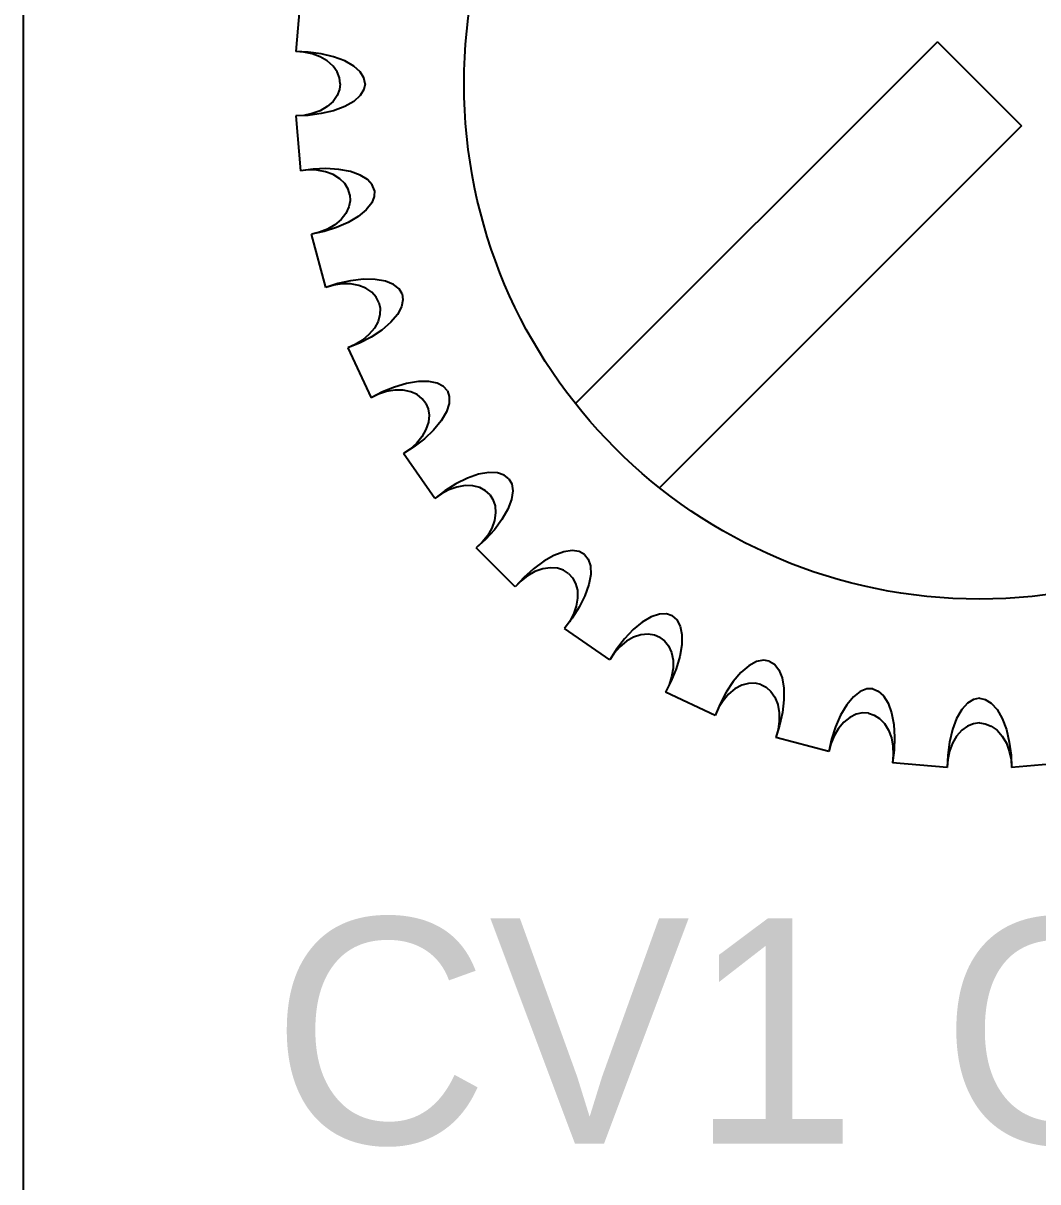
# Model space of a CAD drawing. Extents: x -1423 to 1501, y 0 to 128.
# Drawn here: x 0 to 10.24, y 75.92 to 87.61 of the extents above; entities that cross this region are included whole.
import ezdxf

# ---------------------------------------------------------------- set-up
doc = ezdxf.new("R2010")
doc.units = 0
doc.layers.add('LAYER1', color=7, linetype='CONTINUOUS')
doc.styles.add('TEXT702666', font='txt', dxfattribs={"height": 0.2})

msp = doc.modelspace()

# ---------------------------------------------------------------- linework, layer by layer
at = {"layer": 'LAYER1', "color": 7}
msp.add_line((0, 128.5), (0, 0), dxfattribs=at)
at = {"layer": 'LAYER1', "color": 18}
for p, q in [((2.798, 87.878), (2.75, 87.325)), ((2.798, 87.878), (2.75, 87.325)), ((2.798, 87.878), (2.75, 87.325)), ((2.798, 87.878), (2.75, 87.325)), ((9.226, 87.424), (5.573, 83.772)), ((9.226, 87.424), (5.573, 83.772)), ((9.226, 87.424), (10.074, 86.576)), ((9.226, 87.424), (10.074, 86.576)), ((2.75, 86.675), (2.798, 86.122)), ((2.75, 86.675), (2.798, 86.122)), ((2.75, 86.675), (2.798, 86.122)), ((2.75, 86.675), (2.798, 86.122)), ((10.074, 86.576), (6.422, 82.923)), ((10.074, 86.576), (6.422, 82.923)), ((3.055, 84.945), (2.911, 85.482)), ((3.055, 84.945), (2.911, 85.482)), ((3.055, 84.945), (2.911, 85.482)), ((3.055, 84.945), (2.911, 85.482)), ((3.277, 84.335), (3.512, 83.831)), ((3.277, 84.335), (3.512, 83.831)), ((3.277, 84.335), (3.512, 83.831)), ((3.277, 84.335), (3.512, 83.831)), ((4.155, 82.814), (3.837, 83.269)), ((4.155, 82.814), (3.837, 83.269)), ((4.155, 82.814), (3.837, 83.269)), ((4.155, 82.814), (3.837, 83.269)), ((4.966, 81.923), (4.573, 82.316)), ((4.966, 81.923), (4.573, 82.316)), ((4.966, 81.923), (4.573, 82.316)), ((4.966, 81.923), (4.573, 82.316)), ((5.919, 81.187), (5.464, 81.505)), ((5.919, 81.187), (5.464, 81.505)), ((5.919, 81.187), (5.464, 81.505)), ((5.919, 81.187), (5.464, 81.505)), ((6.985, 80.627), (6.481, 80.862)), ((6.985, 80.627), (6.481, 80.862)), ((6.985, 80.627), (6.481, 80.862)), ((6.985, 80.627), (6.481, 80.862)), ((8.132, 80.261), (7.595, 80.405)), ((8.132, 80.261), (7.595, 80.405)), ((8.132, 80.261), (7.595, 80.405)), ((8.132, 80.261), (7.595, 80.405)), ((9.325, 80.1), (8.772, 80.148)), ((9.325, 80.1), (8.772, 80.148)), ((9.325, 80.1), (8.772, 80.148)), ((9.325, 80.1), (8.772, 80.148)), ((10.528, 80.148), (9.975, 80.1)), ((10.528, 80.148), (9.975, 80.1)), ((10.528, 80.148), (9.975, 80.1)), ((10.528, 80.148), (9.975, 80.1))]:
    msp.add_line(p, q, dxfattribs=at)
for points in [[(3.45, 87, 0), (3.438, 87.059, 0), (3.401, 87.12, 0), (3.336, 87.178, 0), (3.245, 87.23, 0), (3.133, 87.272, 0), (3.008, 87.302, 0), (2.877, 87.32, 0), (2.75, 87.325, 0)], [(3.2, 87, 0), (3.192, 87.059, 0), (3.168, 87.12, 0), (3.127, 87.178, 0), (3.068, 87.23, 0), (2.996, 87.272, 0), (2.916, 87.302, 0), (2.832, 87.32, 0), (2.75, 87.325, 0)], [(3.45, 87, 0), (3.438, 87.059, 0), (3.401, 87.12, 0), (3.336, 87.178, 0), (3.245, 87.23, 0), (3.133, 87.272, 0), (3.008, 87.302, 0), (2.877, 87.32, 0), (2.75, 87.325, 0)], [(3.2, 87, 0), (3.192, 87.059, 0), (3.168, 87.12, 0), (3.127, 87.178, 0), (3.068, 87.23, 0), (2.996, 87.272, 0), (2.916, 87.302, 0), (2.832, 87.32, 0), (2.75, 87.325, 0)], [(3.45, 87, 0), (3.438, 87.059, 0), (3.401, 87.12, 0), (3.336, 87.178, 0), (3.245, 87.23, 0), (3.133, 87.272, 0), (3.008, 87.302, 0), (2.877, 87.32, 0), (2.75, 87.325, 0)], [(3.2, 87, 0), (3.192, 87.059, 0), (3.168, 87.12, 0), (3.127, 87.178, 0), (3.068, 87.23, 0), (2.996, 87.272, 0), (2.916, 87.302, 0), (2.832, 87.32, 0), (2.75, 87.325, 0)], [(3.45, 87, 0), (3.438, 87.059, 0), (3.401, 87.12, 0), (3.336, 87.178, 0), (3.245, 87.23, 0), (3.133, 87.272, 0), (3.008, 87.302, 0), (2.877, 87.32, 0), (2.75, 87.325, 0)], [(3.2, 87, 0), (3.192, 87.059, 0), (3.168, 87.12, 0), (3.127, 87.178, 0), (3.068, 87.23, 0), (2.996, 87.272, 0), (2.916, 87.302, 0), (2.832, 87.32, 0), (2.75, 87.325, 0)], [(3.45, 87, 0), (3.438, 86.941, 0), (3.401, 86.88, 0), (3.336, 86.822, 0), (3.245, 86.77, 0), (3.133, 86.728, 0), (3.008, 86.698, 0), (2.877, 86.68, 0), (2.75, 86.675, 0)], [(3.2, 87, 0), (3.192, 86.941, 0), (3.168, 86.88, 0), (3.127, 86.822, 0), (3.068, 86.77, 0), (2.996, 86.728, 0), (2.916, 86.698, 0), (2.832, 86.68, 0), (2.75, 86.675, 0)], [(3.45, 87, 0), (3.438, 86.941, 0), (3.401, 86.88, 0), (3.336, 86.822, 0), (3.245, 86.77, 0), (3.133, 86.728, 0), (3.008, 86.698, 0), (2.877, 86.68, 0), (2.75, 86.675, 0)], [(3.2, 87, 0), (3.192, 86.941, 0), (3.168, 86.88, 0), (3.127, 86.822, 0), (3.068, 86.77, 0), (2.996, 86.728, 0), (2.916, 86.698, 0), (2.832, 86.68, 0), (2.75, 86.675, 0)], [(3.45, 87, 0), (3.438, 86.941, 0), (3.401, 86.88, 0), (3.336, 86.822, 0), (3.245, 86.77, 0), (3.133, 86.728, 0), (3.008, 86.698, 0), (2.877, 86.68, 0), (2.75, 86.675, 0)], [(3.2, 87, 0), (3.192, 86.941, 0), (3.168, 86.88, 0), (3.127, 86.822, 0), (3.068, 86.77, 0), (2.996, 86.728, 0), (2.916, 86.698, 0), (2.832, 86.68, 0), (2.75, 86.675, 0)], [(3.45, 87, 0), (3.438, 86.941, 0), (3.401, 86.88, 0), (3.336, 86.822, 0), (3.245, 86.77, 0), (3.133, 86.728, 0), (3.008, 86.698, 0), (2.877, 86.68, 0), (2.75, 86.675, 0)], [(3.2, 87, 0), (3.192, 86.941, 0), (3.168, 86.88, 0), (3.127, 86.822, 0), (3.068, 86.77, 0), (2.996, 86.728, 0), (2.916, 86.698, 0), (2.832, 86.68, 0), (2.75, 86.675, 0)], [(3.544, 85.923, 0), (3.522, 85.98, 0), (3.475, 86.033, 0), (3.401, 86.079, 0), (3.302, 86.114, 0), (3.185, 86.136, 0), (3.056, 86.144, 0), (2.925, 86.139, 0), (2.798, 86.122, 0)], [(3.544, 85.923, 0), (3.522, 85.98, 0), (3.475, 86.033, 0), (3.401, 86.079, 0), (3.302, 86.114, 0), (3.185, 86.136, 0), (3.056, 86.144, 0), (2.925, 86.139, 0), (2.798, 86.122, 0)], [(3.544, 85.923, 0), (3.522, 85.98, 0), (3.475, 86.033, 0), (3.401, 86.079, 0), (3.302, 86.114, 0), (3.185, 86.136, 0), (3.056, 86.144, 0), (2.925, 86.139, 0), (2.798, 86.122, 0)], [(3.544, 85.923, 0), (3.522, 85.98, 0), (3.475, 86.033, 0), (3.401, 86.079, 0), (3.302, 86.114, 0), (3.185, 86.136, 0), (3.056, 86.144, 0), (2.925, 86.139, 0), (2.798, 86.122, 0)], [(3.298, 85.88, 0), (3.28, 85.937, 0), (3.246, 85.992, 0), (3.195, 86.042, 0), (3.128, 86.083, 0), (3.05, 86.112, 0), (2.965, 86.128, 0), (2.88, 86.131, 0), (2.798, 86.122, 0)], [(3.298, 85.88, 0), (3.28, 85.937, 0), (3.246, 85.992, 0), (3.195, 86.042, 0), (3.128, 86.083, 0), (3.05, 86.112, 0), (2.965, 86.128, 0), (2.88, 86.131, 0), (2.798, 86.122, 0)], [(3.298, 85.88, 0), (3.28, 85.937, 0), (3.246, 85.992, 0), (3.195, 86.042, 0), (3.128, 86.083, 0), (3.05, 86.112, 0), (2.965, 86.128, 0), (2.88, 86.131, 0), (2.798, 86.122, 0)], [(3.298, 85.88, 0), (3.28, 85.937, 0), (3.246, 85.992, 0), (3.195, 86.042, 0), (3.128, 86.083, 0), (3.05, 86.112, 0), (2.965, 86.128, 0), (2.88, 86.131, 0), (2.798, 86.122, 0)], [(3.544, 85.923, 0), (3.543, 85.863, 0), (3.517, 85.797, 0), (3.463, 85.728, 0), (3.382, 85.661, 0), (3.279, 85.6, 0), (3.161, 85.549, 0), (3.036, 85.509, 0), (2.911, 85.482, 0)], [(3.544, 85.923, 0), (3.543, 85.863, 0), (3.517, 85.797, 0), (3.463, 85.728, 0), (3.382, 85.661, 0), (3.279, 85.6, 0), (3.161, 85.549, 0), (3.036, 85.509, 0), (2.911, 85.482, 0)], [(3.544, 85.923, 0), (3.543, 85.863, 0), (3.517, 85.797, 0), (3.463, 85.728, 0), (3.382, 85.661, 0), (3.279, 85.6, 0), (3.161, 85.549, 0), (3.036, 85.509, 0), (2.911, 85.482, 0)], [(3.544, 85.923, 0), (3.543, 85.863, 0), (3.517, 85.797, 0), (3.463, 85.728, 0), (3.382, 85.661, 0), (3.279, 85.6, 0), (3.161, 85.549, 0), (3.036, 85.509, 0), (2.911, 85.482, 0)], [(3.298, 85.88, 0), (3.301, 85.82, 0), (3.288, 85.757, 0), (3.257, 85.692, 0), (3.208, 85.631, 0), (3.144, 85.577, 0), (3.07, 85.533, 0), (2.991, 85.501, 0), (2.911, 85.482, 0)], [(3.298, 85.88, 0), (3.301, 85.82, 0), (3.288, 85.757, 0), (3.257, 85.692, 0), (3.208, 85.631, 0), (3.144, 85.577, 0), (3.07, 85.533, 0), (2.991, 85.501, 0), (2.911, 85.482, 0)], [(3.298, 85.88, 0), (3.301, 85.82, 0), (3.288, 85.757, 0), (3.257, 85.692, 0), (3.208, 85.631, 0), (3.144, 85.577, 0), (3.07, 85.533, 0), (2.991, 85.501, 0), (2.911, 85.482, 0)], [(3.298, 85.88, 0), (3.301, 85.82, 0), (3.288, 85.757, 0), (3.257, 85.692, 0), (3.208, 85.631, 0), (3.144, 85.577, 0), (3.07, 85.533, 0), (2.991, 85.501, 0), (2.911, 85.482, 0)], [(3.824, 84.879, 0), (3.793, 84.931, 0), (3.737, 84.975, 0), (3.656, 85.008, 0), (3.553, 85.025, 0), (3.433, 85.027, 0), (3.305, 85.012, 0), (3.176, 84.984, 0), (3.055, 84.945, 0)], [(3.824, 84.879, 0), (3.793, 84.931, 0), (3.737, 84.975, 0), (3.656, 85.008, 0), (3.553, 85.025, 0), (3.433, 85.027, 0), (3.305, 85.012, 0), (3.176, 84.984, 0), (3.055, 84.945, 0)], [(3.824, 84.879, 0), (3.793, 84.931, 0), (3.737, 84.975, 0), (3.656, 85.008, 0), (3.553, 85.025, 0), (3.433, 85.027, 0), (3.305, 85.012, 0), (3.176, 84.984, 0), (3.055, 84.945, 0)], [(3.824, 84.879, 0), (3.793, 84.931, 0), (3.737, 84.975, 0), (3.656, 85.008, 0), (3.553, 85.025, 0), (3.433, 85.027, 0), (3.305, 85.012, 0), (3.176, 84.984, 0), (3.055, 84.945, 0)], [(3.589, 84.794, 0), (3.562, 84.847, 0), (3.518, 84.896, 0), (3.459, 84.936, 0), (3.386, 84.965, 0), (3.304, 84.98, 0), (3.218, 84.981, 0), (3.134, 84.968, 0), (3.055, 84.945, 0)], [(3.589, 84.794, 0), (3.562, 84.847, 0), (3.518, 84.896, 0), (3.459, 84.936, 0), (3.386, 84.965, 0), (3.304, 84.98, 0), (3.218, 84.981, 0), (3.134, 84.968, 0), (3.055, 84.945, 0)], [(3.589, 84.794, 0), (3.562, 84.847, 0), (3.518, 84.896, 0), (3.459, 84.936, 0), (3.386, 84.965, 0), (3.304, 84.98, 0), (3.218, 84.981, 0), (3.134, 84.968, 0), (3.055, 84.945, 0)], [(3.589, 84.794, 0), (3.562, 84.847, 0), (3.518, 84.896, 0), (3.459, 84.936, 0), (3.386, 84.965, 0), (3.304, 84.98, 0), (3.218, 84.981, 0), (3.134, 84.968, 0), (3.055, 84.945, 0)], [(3.824, 84.879, 0), (3.833, 84.82, 0), (3.819, 84.75, 0), (3.777, 84.673, 0), (3.71, 84.593, 0), (3.619, 84.515, 0), (3.511, 84.444, 0), (3.395, 84.383, 0), (3.277, 84.335, 0)], [(3.824, 84.879, 0), (3.833, 84.82, 0), (3.819, 84.75, 0), (3.777, 84.673, 0), (3.71, 84.593, 0), (3.619, 84.515, 0), (3.511, 84.444, 0), (3.395, 84.383, 0), (3.277, 84.335, 0)], [(3.824, 84.879, 0), (3.833, 84.82, 0), (3.819, 84.75, 0), (3.777, 84.673, 0), (3.71, 84.593, 0), (3.619, 84.515, 0), (3.511, 84.444, 0), (3.395, 84.383, 0), (3.277, 84.335, 0)], [(3.824, 84.879, 0), (3.833, 84.82, 0), (3.819, 84.75, 0), (3.777, 84.673, 0), (3.71, 84.593, 0), (3.619, 84.515, 0), (3.511, 84.444, 0), (3.395, 84.383, 0), (3.277, 84.335, 0)], [(3.589, 84.794, 0), (3.602, 84.736, 0), (3.6, 84.671, 0), (3.581, 84.602, 0), (3.544, 84.533, 0), (3.49, 84.469, 0), (3.425, 84.413, 0), (3.352, 84.368, 0), (3.277, 84.335, 0)], [(3.589, 84.794, 0), (3.602, 84.736, 0), (3.6, 84.671, 0), (3.581, 84.602, 0), (3.544, 84.533, 0), (3.49, 84.469, 0), (3.425, 84.413, 0), (3.352, 84.368, 0), (3.277, 84.335, 0)], [(3.589, 84.794, 0), (3.602, 84.736, 0), (3.6, 84.671, 0), (3.581, 84.602, 0), (3.544, 84.533, 0), (3.49, 84.469, 0), (3.425, 84.413, 0), (3.352, 84.368, 0), (3.277, 84.335, 0)], [(3.589, 84.794, 0), (3.602, 84.736, 0), (3.6, 84.671, 0), (3.581, 84.602, 0), (3.544, 84.533, 0), (3.49, 84.469, 0), (3.425, 84.413, 0), (3.352, 84.368, 0), (3.277, 84.335, 0)], [(4.281, 83.9, 0), (4.241, 83.945, 0), (4.178, 83.979, 0), (4.093, 83.997, 0), (3.988, 83.996, 0), (3.87, 83.977, 0), (3.746, 83.94, 0), (3.625, 83.89, 0), (3.512, 83.831, 0)], [(4.281, 83.9, 0), (4.241, 83.945, 0), (4.178, 83.979, 0), (4.093, 83.997, 0), (3.988, 83.996, 0), (3.87, 83.977, 0), (3.746, 83.94, 0), (3.625, 83.89, 0), (3.512, 83.831, 0)], [(4.281, 83.9, 0), (4.241, 83.945, 0), (4.178, 83.979, 0), (4.093, 83.997, 0), (3.988, 83.996, 0), (3.87, 83.977, 0), (3.746, 83.94, 0), (3.625, 83.89, 0), (3.512, 83.831, 0)], [(4.281, 83.9, 0), (4.241, 83.945, 0), (4.178, 83.979, 0), (4.093, 83.997, 0), (3.988, 83.996, 0), (3.87, 83.977, 0), (3.746, 83.94, 0), (3.625, 83.89, 0), (3.512, 83.831, 0)], [(4.064, 83.775, 0), (4.028, 83.822, 0), (3.977, 83.863, 0), (3.912, 83.892, 0), (3.835, 83.908, 0), (3.752, 83.909, 0), (3.667, 83.894, 0), (3.586, 83.868, 0), (3.512, 83.831, 0)], [(4.064, 83.775, 0), (4.028, 83.822, 0), (3.977, 83.863, 0), (3.912, 83.892, 0), (3.835, 83.908, 0), (3.752, 83.909, 0), (3.667, 83.894, 0), (3.586, 83.868, 0), (3.512, 83.831, 0)], [(4.064, 83.775, 0), (4.028, 83.822, 0), (3.977, 83.863, 0), (3.912, 83.892, 0), (3.835, 83.908, 0), (3.752, 83.909, 0), (3.667, 83.894, 0), (3.586, 83.868, 0), (3.512, 83.831, 0)], [(4.064, 83.775, 0), (4.028, 83.822, 0), (3.977, 83.863, 0), (3.912, 83.892, 0), (3.835, 83.908, 0), (3.752, 83.909, 0), (3.667, 83.894, 0), (3.586, 83.868, 0), (3.512, 83.831, 0)], [(4.281, 83.9, 0), (4.3, 83.843, 0), (4.298, 83.772, 0), (4.271, 83.689, 0), (4.218, 83.598, 0), (4.142, 83.506, 0), (4.049, 83.417, 0), (3.944, 83.337, 0), (3.837, 83.269, 0)], [(4.281, 83.9, 0), (4.3, 83.843, 0), (4.298, 83.772, 0), (4.271, 83.689, 0), (4.218, 83.598, 0), (4.142, 83.506, 0), (4.049, 83.417, 0), (3.944, 83.337, 0), (3.837, 83.269, 0)], [(4.281, 83.9, 0), (4.3, 83.843, 0), (4.298, 83.772, 0), (4.271, 83.689, 0), (4.218, 83.598, 0), (4.142, 83.506, 0), (4.049, 83.417, 0), (3.944, 83.337, 0), (3.837, 83.269, 0)], [(4.281, 83.9, 0), (4.3, 83.843, 0), (4.298, 83.772, 0), (4.271, 83.689, 0), (4.218, 83.598, 0), (4.142, 83.506, 0), (4.049, 83.417, 0), (3.944, 83.337, 0), (3.837, 83.269, 0)], [(4.064, 83.775, 0), (4.087, 83.72, 0), (4.097, 83.656, 0), (4.089, 83.584, 0), (4.065, 83.51, 0), (4.024, 83.438, 0), (3.969, 83.371, 0), (3.905, 83.314, 0), (3.837, 83.269, 0)], [(4.064, 83.775, 0), (4.087, 83.72, 0), (4.097, 83.656, 0), (4.089, 83.584, 0), (4.065, 83.51, 0), (4.024, 83.438, 0), (3.969, 83.371, 0), (3.905, 83.314, 0), (3.837, 83.269, 0)], [(4.064, 83.775, 0), (4.087, 83.72, 0), (4.097, 83.656, 0), (4.089, 83.584, 0), (4.065, 83.51, 0), (4.024, 83.438, 0), (3.969, 83.371, 0), (3.905, 83.314, 0), (3.837, 83.269, 0)], [(4.064, 83.775, 0), (4.087, 83.72, 0), (4.097, 83.656, 0), (4.089, 83.584, 0), (4.065, 83.51, 0), (4.024, 83.438, 0), (3.969, 83.371, 0), (3.905, 83.314, 0), (3.837, 83.269, 0)], [(4.901, 83.015, 0), (4.854, 83.052, 0), (4.786, 83.075, 0), (4.699, 83.078, 0), (4.596, 83.059, 0), (4.483, 83.019, 0), (4.367, 82.962, 0), (4.256, 82.891, 0), (4.155, 82.814, 0)], [(4.901, 83.015, 0), (4.854, 83.052, 0), (4.786, 83.075, 0), (4.699, 83.078, 0), (4.596, 83.059, 0), (4.483, 83.019, 0), (4.367, 82.962, 0), (4.256, 82.891, 0), (4.155, 82.814, 0)], [(4.901, 83.015, 0), (4.854, 83.052, 0), (4.786, 83.075, 0), (4.699, 83.078, 0), (4.596, 83.059, 0), (4.483, 83.019, 0), (4.367, 82.962, 0), (4.256, 82.891, 0), (4.155, 82.814, 0)], [(4.901, 83.015, 0), (4.854, 83.052, 0), (4.786, 83.075, 0), (4.699, 83.078, 0), (4.596, 83.059, 0), (4.483, 83.019, 0), (4.367, 82.962, 0), (4.256, 82.891, 0), (4.155, 82.814, 0)], [(4.901, 83.015, 0), (4.93, 82.962, 0), (4.94, 82.892, 0), (4.927, 82.805, 0), (4.891, 82.707, 0), (4.832, 82.603, 0), (4.756, 82.499, 0), (4.667, 82.402, 0), (4.573, 82.316, 0)], [(4.901, 83.015, 0), (4.93, 82.962, 0), (4.94, 82.892, 0), (4.927, 82.805, 0), (4.891, 82.707, 0), (4.832, 82.603, 0), (4.756, 82.499, 0), (4.667, 82.402, 0), (4.573, 82.316, 0)], [(4.901, 83.015, 0), (4.93, 82.962, 0), (4.94, 82.892, 0), (4.927, 82.805, 0), (4.891, 82.707, 0), (4.832, 82.603, 0), (4.756, 82.499, 0), (4.667, 82.402, 0), (4.573, 82.316, 0)], [(4.901, 83.015, 0), (4.93, 82.962, 0), (4.94, 82.892, 0), (4.927, 82.805, 0), (4.891, 82.707, 0), (4.832, 82.603, 0), (4.756, 82.499, 0), (4.667, 82.402, 0), (4.573, 82.316, 0)], [(4.709, 82.854, 0), (4.665, 82.894, 0), (4.608, 82.925, 0), (4.539, 82.943, 0), (4.46, 82.945, 0), (4.378, 82.931, 0), (4.297, 82.903, 0), (4.222, 82.862, 0), (4.155, 82.814, 0)], [(4.709, 82.854, 0), (4.665, 82.894, 0), (4.608, 82.925, 0), (4.539, 82.943, 0), (4.46, 82.945, 0), (4.378, 82.931, 0), (4.297, 82.903, 0), (4.222, 82.862, 0), (4.155, 82.814, 0)], [(4.709, 82.854, 0), (4.665, 82.894, 0), (4.608, 82.925, 0), (4.539, 82.943, 0), (4.46, 82.945, 0), (4.378, 82.931, 0), (4.297, 82.903, 0), (4.222, 82.862, 0), (4.155, 82.814, 0)], [(4.709, 82.854, 0), (4.665, 82.894, 0), (4.608, 82.925, 0), (4.539, 82.943, 0), (4.46, 82.945, 0), (4.378, 82.931, 0), (4.297, 82.903, 0), (4.222, 82.862, 0), (4.155, 82.814, 0)], [(4.709, 82.854, 0), (4.741, 82.804, 0), (4.762, 82.742, 0), (4.767, 82.671, 0), (4.756, 82.593, 0), (4.728, 82.515, 0), (4.685, 82.44, 0), (4.632, 82.373, 0), (4.573, 82.316, 0)], [(4.709, 82.854, 0), (4.741, 82.804, 0), (4.762, 82.742, 0), (4.767, 82.671, 0), (4.756, 82.593, 0), (4.728, 82.515, 0), (4.685, 82.44, 0), (4.632, 82.373, 0), (4.573, 82.316, 0)], [(4.709, 82.854, 0), (4.741, 82.804, 0), (4.762, 82.742, 0), (4.767, 82.671, 0), (4.756, 82.593, 0), (4.728, 82.515, 0), (4.685, 82.44, 0), (4.632, 82.373, 0), (4.573, 82.316, 0)], [(4.709, 82.854, 0), (4.741, 82.804, 0), (4.762, 82.742, 0), (4.767, 82.671, 0), (4.756, 82.593, 0), (4.728, 82.515, 0), (4.685, 82.44, 0), (4.632, 82.373, 0), (4.573, 82.316, 0)], [(5.665, 82.251, 0), (5.612, 82.28, 0), (5.542, 82.29, 0), (5.455, 82.277, 0), (5.357, 82.241, 0), (5.253, 82.182, 0), (5.149, 82.106, 0), (5.052, 82.017, 0), (4.966, 81.923, 0)], [(5.665, 82.251, 0), (5.612, 82.28, 0), (5.542, 82.29, 0), (5.455, 82.277, 0), (5.357, 82.241, 0), (5.253, 82.182, 0), (5.149, 82.106, 0), (5.052, 82.017, 0), (4.966, 81.923, 0)], [(5.665, 82.251, 0), (5.612, 82.28, 0), (5.542, 82.29, 0), (5.455, 82.277, 0), (5.357, 82.241, 0), (5.253, 82.182, 0), (5.149, 82.106, 0), (5.052, 82.017, 0), (4.966, 81.923, 0)], [(5.665, 82.251, 0), (5.612, 82.28, 0), (5.542, 82.29, 0), (5.455, 82.277, 0), (5.357, 82.241, 0), (5.253, 82.182, 0), (5.149, 82.106, 0), (5.052, 82.017, 0), (4.966, 81.923, 0)], [(5.665, 82.251, 0), (5.702, 82.204, 0), (5.725, 82.136, 0), (5.728, 82.049, 0), (5.709, 81.946, 0), (5.669, 81.833, 0), (5.612, 81.717, 0), (5.541, 81.606, 0), (5.464, 81.505, 0)], [(5.665, 82.251, 0), (5.702, 82.204, 0), (5.725, 82.136, 0), (5.728, 82.049, 0), (5.709, 81.946, 0), (5.669, 81.833, 0), (5.612, 81.717, 0), (5.541, 81.606, 0), (5.464, 81.505, 0)], [(5.665, 82.251, 0), (5.702, 82.204, 0), (5.725, 82.136, 0), (5.728, 82.049, 0), (5.709, 81.946, 0), (5.669, 81.833, 0), (5.612, 81.717, 0), (5.541, 81.606, 0), (5.464, 81.505, 0)], [(5.665, 82.251, 0), (5.702, 82.204, 0), (5.725, 82.136, 0), (5.728, 82.049, 0), (5.709, 81.946, 0), (5.669, 81.833, 0), (5.612, 81.717, 0), (5.541, 81.606, 0), (5.464, 81.505, 0)], [(5.504, 82.059, 0), (5.454, 82.091, 0), (5.392, 82.112, 0), (5.321, 82.117, 0), (5.243, 82.106, 0), (5.165, 82.078, 0), (5.09, 82.035, 0), (5.023, 81.982, 0), (4.966, 81.923, 0)], [(5.504, 82.059, 0), (5.454, 82.091, 0), (5.392, 82.112, 0), (5.321, 82.117, 0), (5.243, 82.106, 0), (5.165, 82.078, 0), (5.09, 82.035, 0), (5.023, 81.982, 0), (4.966, 81.923, 0)], [(5.504, 82.059, 0), (5.454, 82.091, 0), (5.392, 82.112, 0), (5.321, 82.117, 0), (5.243, 82.106, 0), (5.165, 82.078, 0), (5.09, 82.035, 0), (5.023, 81.982, 0), (4.966, 81.923, 0)], [(5.504, 82.059, 0), (5.454, 82.091, 0), (5.392, 82.112, 0), (5.321, 82.117, 0), (5.243, 82.106, 0), (5.165, 82.078, 0), (5.09, 82.035, 0), (5.023, 81.982, 0), (4.966, 81.923, 0)], [(5.504, 82.059, 0), (5.544, 82.015, 0), (5.575, 81.958, 0), (5.593, 81.889, 0), (5.595, 81.81, 0), (5.581, 81.728, 0), (5.553, 81.647, 0), (5.512, 81.572, 0), (5.464, 81.505, 0)], [(5.504, 82.059, 0), (5.544, 82.015, 0), (5.575, 81.958, 0), (5.593, 81.889, 0), (5.595, 81.81, 0), (5.581, 81.728, 0), (5.553, 81.647, 0), (5.512, 81.572, 0), (5.464, 81.505, 0)], [(5.504, 82.059, 0), (5.544, 82.015, 0), (5.575, 81.958, 0), (5.593, 81.889, 0), (5.595, 81.81, 0), (5.581, 81.728, 0), (5.553, 81.647, 0), (5.512, 81.572, 0), (5.464, 81.505, 0)], [(5.504, 82.059, 0), (5.544, 82.015, 0), (5.575, 81.958, 0), (5.593, 81.889, 0), (5.595, 81.81, 0), (5.581, 81.728, 0), (5.553, 81.647, 0), (5.512, 81.572, 0), (5.464, 81.505, 0)], [(6.55, 81.631, 0), (6.493, 81.65, 0), (6.422, 81.648, 0), (6.339, 81.621, 0), (6.248, 81.568, 0), (6.156, 81.492, 0), (6.067, 81.399, 0), (5.987, 81.294, 0), (5.919, 81.187, 0)], [(6.55, 81.631, 0), (6.493, 81.65, 0), (6.422, 81.648, 0), (6.339, 81.621, 0), (6.248, 81.568, 0), (6.156, 81.492, 0), (6.067, 81.399, 0), (5.987, 81.294, 0), (5.919, 81.187, 0)], [(6.55, 81.631, 0), (6.493, 81.65, 0), (6.422, 81.648, 0), (6.339, 81.621, 0), (6.248, 81.568, 0), (6.156, 81.492, 0), (6.067, 81.399, 0), (5.987, 81.294, 0), (5.919, 81.187, 0)], [(6.55, 81.631, 0), (6.493, 81.65, 0), (6.422, 81.648, 0), (6.339, 81.621, 0), (6.248, 81.568, 0), (6.156, 81.492, 0), (6.067, 81.399, 0), (5.987, 81.294, 0), (5.919, 81.187, 0)], [(6.55, 81.631, 0), (6.595, 81.591, 0), (6.629, 81.528, 0), (6.647, 81.443, 0), (6.646, 81.338, 0), (6.627, 81.22, 0), (6.59, 81.096, 0), (6.54, 80.975, 0), (6.481, 80.862, 0)], [(6.55, 81.631, 0), (6.595, 81.591, 0), (6.629, 81.528, 0), (6.647, 81.443, 0), (6.646, 81.338, 0), (6.627, 81.22, 0), (6.59, 81.096, 0), (6.54, 80.975, 0), (6.481, 80.862, 0)], [(6.55, 81.631, 0), (6.595, 81.591, 0), (6.629, 81.528, 0), (6.647, 81.443, 0), (6.646, 81.338, 0), (6.627, 81.22, 0), (6.59, 81.096, 0), (6.54, 80.975, 0), (6.481, 80.862, 0)], [(6.55, 81.631, 0), (6.595, 81.591, 0), (6.629, 81.528, 0), (6.647, 81.443, 0), (6.646, 81.338, 0), (6.627, 81.22, 0), (6.59, 81.096, 0), (6.54, 80.975, 0), (6.481, 80.862, 0)], [(6.425, 81.414, 0), (6.37, 81.437, 0), (6.306, 81.447, 0), (6.234, 81.439, 0), (6.16, 81.415, 0), (6.088, 81.374, 0), (6.021, 81.319, 0), (5.964, 81.255, 0), (5.919, 81.187, 0)], [(6.425, 81.414, 0), (6.37, 81.437, 0), (6.306, 81.447, 0), (6.234, 81.439, 0), (6.16, 81.415, 0), (6.088, 81.374, 0), (6.021, 81.319, 0), (5.964, 81.255, 0), (5.919, 81.187, 0)], [(6.425, 81.414, 0), (6.37, 81.437, 0), (6.306, 81.447, 0), (6.234, 81.439, 0), (6.16, 81.415, 0), (6.088, 81.374, 0), (6.021, 81.319, 0), (5.964, 81.255, 0), (5.919, 81.187, 0)], [(6.425, 81.414, 0), (6.37, 81.437, 0), (6.306, 81.447, 0), (6.234, 81.439, 0), (6.16, 81.415, 0), (6.088, 81.374, 0), (6.021, 81.319, 0), (5.964, 81.255, 0), (5.919, 81.187, 0)], [(6.425, 81.414, 0), (6.472, 81.378, 0), (6.513, 81.327, 0), (6.542, 81.262, 0), (6.558, 81.185, 0), (6.559, 81.102, 0), (6.544, 81.017, 0), (6.518, 80.936, 0), (6.481, 80.862, 0)], [(6.425, 81.414, 0), (6.472, 81.378, 0), (6.513, 81.327, 0), (6.542, 81.262, 0), (6.558, 81.185, 0), (6.559, 81.102, 0), (6.544, 81.017, 0), (6.518, 80.936, 0), (6.481, 80.862, 0)], [(6.425, 81.414, 0), (6.472, 81.378, 0), (6.513, 81.327, 0), (6.542, 81.262, 0), (6.558, 81.185, 0), (6.559, 81.102, 0), (6.544, 81.017, 0), (6.518, 80.936, 0), (6.481, 80.862, 0)], [(6.425, 81.414, 0), (6.472, 81.378, 0), (6.513, 81.327, 0), (6.542, 81.262, 0), (6.558, 81.185, 0), (6.559, 81.102, 0), (6.544, 81.017, 0), (6.518, 80.936, 0), (6.481, 80.862, 0)], [(7.529, 81.174, 0), (7.47, 81.183, 0), (7.4, 81.169, 0), (7.323, 81.127, 0), (7.243, 81.06, 0), (7.165, 80.969, 0), (7.094, 80.861, 0), (7.033, 80.745, 0), (6.985, 80.627, 0)], [(7.529, 81.174, 0), (7.47, 81.183, 0), (7.4, 81.169, 0), (7.323, 81.127, 0), (7.243, 81.06, 0), (7.165, 80.969, 0), (7.094, 80.861, 0), (7.033, 80.745, 0), (6.985, 80.627, 0)], [(7.529, 81.174, 0), (7.47, 81.183, 0), (7.4, 81.169, 0), (7.323, 81.127, 0), (7.243, 81.06, 0), (7.165, 80.969, 0), (7.094, 80.861, 0), (7.033, 80.745, 0), (6.985, 80.627, 0)], [(7.529, 81.174, 0), (7.47, 81.183, 0), (7.4, 81.169, 0), (7.323, 81.127, 0), (7.243, 81.06, 0), (7.165, 80.969, 0), (7.094, 80.861, 0), (7.033, 80.745, 0), (6.985, 80.627, 0)], [(7.529, 81.174, 0), (7.581, 81.143, 0), (7.625, 81.087, 0), (7.658, 81.006, 0), (7.675, 80.903, 0), (7.677, 80.783, 0), (7.662, 80.655, 0), (7.634, 80.526, 0), (7.595, 80.405, 0)], [(7.529, 81.174, 0), (7.581, 81.143, 0), (7.625, 81.087, 0), (7.658, 81.006, 0), (7.675, 80.903, 0), (7.677, 80.783, 0), (7.662, 80.655, 0), (7.634, 80.526, 0), (7.595, 80.405, 0)], [(7.529, 81.174, 0), (7.581, 81.143, 0), (7.625, 81.087, 0), (7.658, 81.006, 0), (7.675, 80.903, 0), (7.677, 80.783, 0), (7.662, 80.655, 0), (7.634, 80.526, 0), (7.595, 80.405, 0)], [(7.529, 81.174, 0), (7.581, 81.143, 0), (7.625, 81.087, 0), (7.658, 81.006, 0), (7.675, 80.903, 0), (7.677, 80.783, 0), (7.662, 80.655, 0), (7.634, 80.526, 0), (7.595, 80.405, 0)], [(7.444, 80.939, 0), (7.386, 80.952, 0), (7.321, 80.95, 0), (7.252, 80.931, 0), (7.183, 80.894, 0), (7.119, 80.84, 0), (7.063, 80.775, 0), (7.018, 80.702, 0), (6.985, 80.627, 0)], [(7.444, 80.939, 0), (7.386, 80.952, 0), (7.321, 80.95, 0), (7.252, 80.931, 0), (7.183, 80.894, 0), (7.119, 80.84, 0), (7.063, 80.775, 0), (7.018, 80.702, 0), (6.985, 80.627, 0)], [(7.444, 80.939, 0), (7.386, 80.952, 0), (7.321, 80.95, 0), (7.252, 80.931, 0), (7.183, 80.894, 0), (7.119, 80.84, 0), (7.063, 80.775, 0), (7.018, 80.702, 0), (6.985, 80.627, 0)], [(7.444, 80.939, 0), (7.386, 80.952, 0), (7.321, 80.95, 0), (7.252, 80.931, 0), (7.183, 80.894, 0), (7.119, 80.84, 0), (7.063, 80.775, 0), (7.018, 80.702, 0), (6.985, 80.627, 0)], [(7.444, 80.939, 0), (7.497, 80.912, 0), (7.546, 80.868, 0), (7.586, 80.809, 0), (7.615, 80.736, 0), (7.63, 80.654, 0), (7.631, 80.568, 0), (7.618, 80.484, 0), (7.595, 80.405, 0)], [(7.444, 80.939, 0), (7.497, 80.912, 0), (7.546, 80.868, 0), (7.586, 80.809, 0), (7.615, 80.736, 0), (7.63, 80.654, 0), (7.631, 80.568, 0), (7.618, 80.484, 0), (7.595, 80.405, 0)], [(7.444, 80.939, 0), (7.497, 80.912, 0), (7.546, 80.868, 0), (7.586, 80.809, 0), (7.615, 80.736, 0), (7.63, 80.654, 0), (7.631, 80.568, 0), (7.618, 80.484, 0), (7.595, 80.405, 0)], [(7.444, 80.939, 0), (7.497, 80.912, 0), (7.546, 80.868, 0), (7.586, 80.809, 0), (7.615, 80.736, 0), (7.63, 80.654, 0), (7.631, 80.568, 0), (7.618, 80.484, 0), (7.595, 80.405, 0)], [(8.573, 80.894, 0), (8.513, 80.893, 0), (8.447, 80.867, 0), (8.378, 80.813, 0), (8.311, 80.732, 0), (8.25, 80.629, 0), (8.199, 80.511, 0), (8.159, 80.386, 0), (8.132, 80.261, 0)], [(8.573, 80.894, 0), (8.513, 80.893, 0), (8.447, 80.867, 0), (8.378, 80.813, 0), (8.311, 80.732, 0), (8.25, 80.629, 0), (8.199, 80.511, 0), (8.159, 80.386, 0), (8.132, 80.261, 0)], [(8.573, 80.894, 0), (8.513, 80.893, 0), (8.447, 80.867, 0), (8.378, 80.813, 0), (8.311, 80.732, 0), (8.25, 80.629, 0), (8.199, 80.511, 0), (8.159, 80.386, 0), (8.132, 80.261, 0)], [(8.573, 80.894, 0), (8.513, 80.893, 0), (8.447, 80.867, 0), (8.378, 80.813, 0), (8.311, 80.732, 0), (8.25, 80.629, 0), (8.199, 80.511, 0), (8.159, 80.386, 0), (8.132, 80.261, 0)], [(8.573, 80.894, 0), (8.63, 80.872, 0), (8.683, 80.825, 0), (8.729, 80.751, 0), (8.764, 80.652, 0), (8.786, 80.535, 0), (8.794, 80.406, 0), (8.789, 80.275, 0), (8.772, 80.148, 0)], [(8.573, 80.894, 0), (8.63, 80.872, 0), (8.683, 80.825, 0), (8.729, 80.751, 0), (8.764, 80.652, 0), (8.786, 80.535, 0), (8.794, 80.406, 0), (8.789, 80.275, 0), (8.772, 80.148, 0)], [(8.573, 80.894, 0), (8.63, 80.872, 0), (8.683, 80.825, 0), (8.729, 80.751, 0), (8.764, 80.652, 0), (8.786, 80.535, 0), (8.794, 80.406, 0), (8.789, 80.275, 0), (8.772, 80.148, 0)], [(8.573, 80.894, 0), (8.63, 80.872, 0), (8.683, 80.825, 0), (8.729, 80.751, 0), (8.764, 80.652, 0), (8.786, 80.535, 0), (8.794, 80.406, 0), (8.789, 80.275, 0), (8.772, 80.148, 0)], [(9.65, 80.8, 0), (9.591, 80.788, 0), (9.53, 80.751, 0), (9.472, 80.686, 0), (9.42, 80.595, 0), (9.378, 80.483, 0), (9.348, 80.358, 0), (9.33, 80.227, 0), (9.325, 80.1, 0)], [(9.65, 80.8, 0), (9.591, 80.788, 0), (9.53, 80.751, 0), (9.472, 80.686, 0), (9.42, 80.595, 0), (9.378, 80.483, 0), (9.348, 80.358, 0), (9.33, 80.227, 0), (9.325, 80.1, 0)], [(9.65, 80.8, 0), (9.591, 80.788, 0), (9.53, 80.751, 0), (9.472, 80.686, 0), (9.42, 80.595, 0), (9.378, 80.483, 0), (9.348, 80.358, 0), (9.33, 80.227, 0), (9.325, 80.1, 0)], [(9.65, 80.8, 0), (9.591, 80.788, 0), (9.53, 80.751, 0), (9.472, 80.686, 0), (9.42, 80.595, 0), (9.378, 80.483, 0), (9.348, 80.358, 0), (9.33, 80.227, 0), (9.325, 80.1, 0)], [(9.65, 80.8, 0), (9.709, 80.788, 0), (9.77, 80.751, 0), (9.828, 80.686, 0), (9.88, 80.595, 0), (9.922, 80.483, 0), (9.952, 80.358, 0), (9.97, 80.227, 0), (9.975, 80.1, 0)], [(9.65, 80.8, 0), (9.709, 80.788, 0), (9.77, 80.751, 0), (9.828, 80.686, 0), (9.88, 80.595, 0), (9.922, 80.483, 0), (9.952, 80.358, 0), (9.97, 80.227, 0), (9.975, 80.1, 0)], [(9.65, 80.8, 0), (9.709, 80.788, 0), (9.77, 80.751, 0), (9.828, 80.686, 0), (9.88, 80.595, 0), (9.922, 80.483, 0), (9.952, 80.358, 0), (9.97, 80.227, 0), (9.975, 80.1, 0)], [(9.65, 80.8, 0), (9.709, 80.788, 0), (9.77, 80.751, 0), (9.828, 80.686, 0), (9.88, 80.595, 0), (9.922, 80.483, 0), (9.952, 80.358, 0), (9.97, 80.227, 0), (9.975, 80.1, 0)], [(8.53, 80.648, 0), (8.47, 80.651, 0), (8.407, 80.638, 0), (8.342, 80.607, 0), (8.281, 80.558, 0), (8.227, 80.494, 0), (8.183, 80.42, 0), (8.151, 80.341, 0), (8.132, 80.261, 0)], [(8.53, 80.648, 0), (8.47, 80.651, 0), (8.407, 80.638, 0), (8.342, 80.607, 0), (8.281, 80.558, 0), (8.227, 80.494, 0), (8.183, 80.42, 0), (8.151, 80.341, 0), (8.132, 80.261, 0)], [(8.53, 80.648, 0), (8.47, 80.651, 0), (8.407, 80.638, 0), (8.342, 80.607, 0), (8.281, 80.558, 0), (8.227, 80.494, 0), (8.183, 80.42, 0), (8.151, 80.341, 0), (8.132, 80.261, 0)], [(8.53, 80.648, 0), (8.47, 80.651, 0), (8.407, 80.638, 0), (8.342, 80.607, 0), (8.281, 80.558, 0), (8.227, 80.494, 0), (8.183, 80.42, 0), (8.151, 80.341, 0), (8.132, 80.261, 0)], [(8.53, 80.648, 0), (8.587, 80.63, 0), (8.642, 80.596, 0), (8.692, 80.545, 0), (8.733, 80.478, 0), (8.762, 80.4, 0), (8.778, 80.315, 0), (8.781, 80.23, 0), (8.772, 80.148, 0)], [(8.53, 80.648, 0), (8.587, 80.63, 0), (8.642, 80.596, 0), (8.692, 80.545, 0), (8.733, 80.478, 0), (8.762, 80.4, 0), (8.778, 80.315, 0), (8.781, 80.23, 0), (8.772, 80.148, 0)], [(8.53, 80.648, 0), (8.587, 80.63, 0), (8.642, 80.596, 0), (8.692, 80.545, 0), (8.733, 80.478, 0), (8.762, 80.4, 0), (8.778, 80.315, 0), (8.781, 80.23, 0), (8.772, 80.148, 0)], [(8.53, 80.648, 0), (8.587, 80.63, 0), (8.642, 80.596, 0), (8.692, 80.545, 0), (8.733, 80.478, 0), (8.762, 80.4, 0), (8.778, 80.315, 0), (8.781, 80.23, 0), (8.772, 80.148, 0)], [(9.65, 80.55, 0), (9.591, 80.542, 0), (9.53, 80.518, 0), (9.472, 80.477, 0), (9.42, 80.418, 0), (9.378, 80.346, 0), (9.348, 80.266, 0), (9.33, 80.182, 0), (9.325, 80.1, 0)], [(9.65, 80.55, 0), (9.591, 80.542, 0), (9.53, 80.518, 0), (9.472, 80.477, 0), (9.42, 80.418, 0), (9.378, 80.346, 0), (9.348, 80.266, 0), (9.33, 80.182, 0), (9.325, 80.1, 0)], [(9.65, 80.55, 0), (9.591, 80.542, 0), (9.53, 80.518, 0), (9.472, 80.477, 0), (9.42, 80.418, 0), (9.378, 80.346, 0), (9.348, 80.266, 0), (9.33, 80.182, 0), (9.325, 80.1, 0)], [(9.65, 80.55, 0), (9.591, 80.542, 0), (9.53, 80.518, 0), (9.472, 80.477, 0), (9.42, 80.418, 0), (9.378, 80.346, 0), (9.348, 80.266, 0), (9.33, 80.182, 0), (9.325, 80.1, 0)], [(9.65, 80.55, 0), (9.709, 80.542, 0), (9.77, 80.518, 0), (9.828, 80.477, 0), (9.88, 80.418, 0), (9.922, 80.346, 0), (9.952, 80.266, 0), (9.97, 80.182, 0), (9.975, 80.1, 0)], [(9.65, 80.55, 0), (9.709, 80.542, 0), (9.77, 80.518, 0), (9.828, 80.477, 0), (9.88, 80.418, 0), (9.922, 80.346, 0), (9.952, 80.266, 0), (9.97, 80.182, 0), (9.975, 80.1, 0)], [(9.65, 80.55, 0), (9.709, 80.542, 0), (9.77, 80.518, 0), (9.828, 80.477, 0), (9.88, 80.418, 0), (9.922, 80.346, 0), (9.952, 80.266, 0), (9.97, 80.182, 0), (9.975, 80.1, 0)], [(9.65, 80.55, 0), (9.709, 80.542, 0), (9.77, 80.518, 0), (9.828, 80.477, 0), (9.88, 80.418, 0), (9.922, 80.346, 0), (9.952, 80.266, 0), (9.97, 80.182, 0), (9.975, 80.1, 0)]]:
    msp.add_polyline3d(points, dxfattribs=at)
msp.add_circle((9.65, 87), 5.2, dxfattribs=at)
msp.add_circle((9.65, 87), 5.2, dxfattribs=at)

# ---------------------------------------------------------------- texts
at = {"layer": 'LAYER1', "color": 18, "style": 'TEXT702666'}
msp.add_text('CV1 GAIN', height=2.2733, dxfattribs=at).set_placement((2.506, 76.306))

doc.saveas('drawing.dxf')
